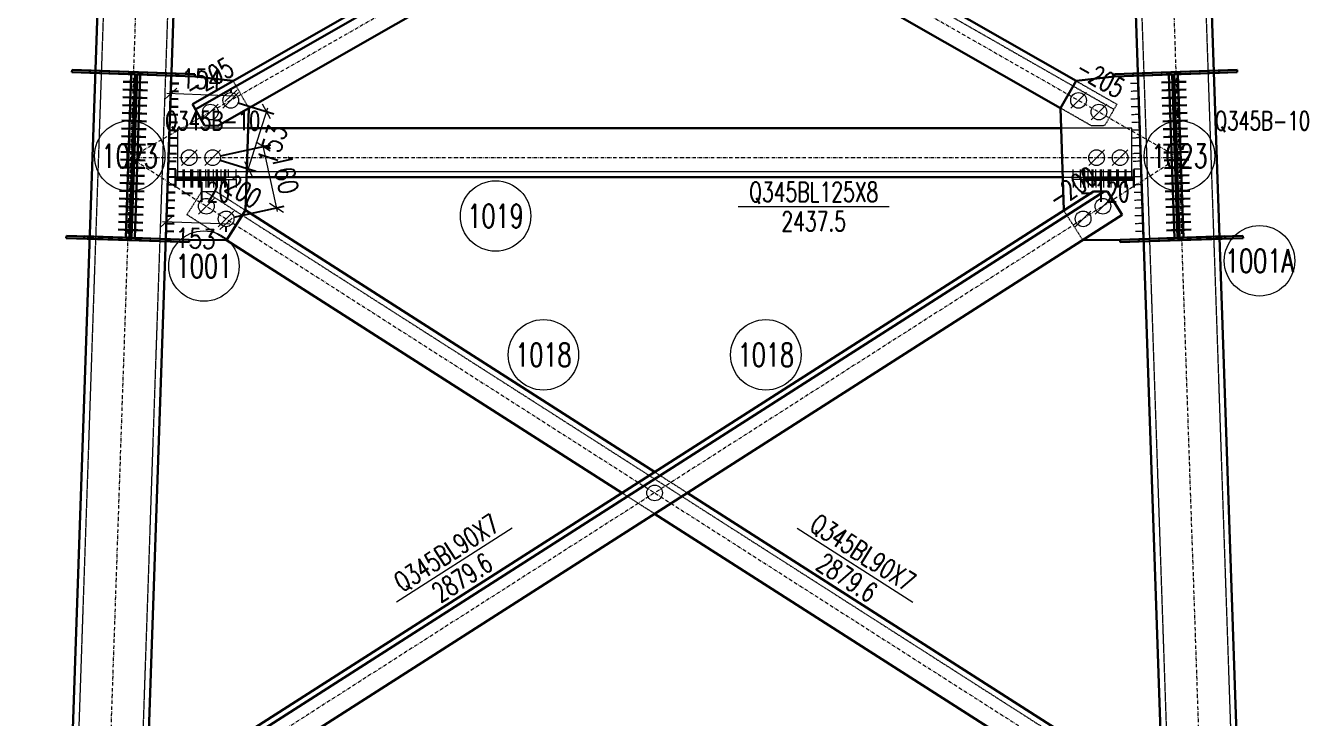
# Model space of a CAD drawing. Extents: x 4047 to 43290, y -150151 to -101862.
# Drawn here: x 39259 to 42535, y -126469 to -124699 of the extents above; entities that cross this region are included whole.
import ezdxf
from ezdxf.enums import TextEntityAlignment as Align

# ---------------------------------------------------------------- set-up
doc = ezdxf.new("R2010")
doc.units = 0
doc.header["$MEASUREMENT"] = 0
doc.linetypes.add('Dash', pattern=[2.75, 2, -0.75])
doc.linetypes.add('DashDot', pattern=[15.6, 9, -3, 0.6, -3])
doc.layers.get('0').update_dxf_attribs({"linetype": 'CONTINUOUS', "lineweight": 25})
doc.layers.get('Defpoints').update_dxf_attribs({"linetype": 'CONTINUOUS'})
doc.styles.add('DimFont', font='simplex.shx', dxfattribs={"width": 0.8, "bigfont": 'gbhzfs.shx'})
doc.styles.get("Standard").update_dxf_attribs({"font": 'simplex.shx', "width": 0.7, "height": 3, "bigfont": 'gbhzfs.shx'})
doc.dimstyles.new('DHDxfDimStyleOpen30', dxfattribs={"dimtxt": 2.5, "dimasz": 2.5, "dimexe": 1.25, "dimexo": 0.625, "dimtad": 2, "dimtxsty": 'DimFont', "dimblk": 'OPEN30', "dimblk1": 'OPEN30', "dimblk2": 'OPEN30', "dimcen": 2.5, "dimadec": 0, "dimazin": 0, "dimtfac": 1, "dimtmove": 0, "dimatfit": 3, "dimldrblk": 'OPEN30', "dimfxl": 0, "dimarcsym": 0})

# ---------------------------------------------------------------- blocks, each defined once
blk = doc.blocks.new('M20X55S')
at = {"color": 3, "linetype": 'Continuous', "lineweight": 13}
blk.add_line((-1, -1), (1, 1), dxfattribs=at)
blk.add_circle((0, 0), 1, dxfattribs=at)
blk = doc.blocks.new('M20X45S')
at = {"color": 3, "linetype": 'Continuous', "lineweight": 13}
blk.add_circle((0, 0), 1, dxfattribs=at)
blk = doc.blocks.new('_OBLIQUE')
at = {"color": 0, "linetype": 'ByBlock', "lineweight": -2}
blk.add_line((-0.5, -0.5), (0.5, 0.5), dxfattribs=at)
blk = doc.blocks.new('*D190')
at = {"color": 0, "linetype": 'Continuous', "lineweight": 0}
blk.add_line((39793.2, -124879.2), (39619.3, -124873.2), dxfattribs=at)
at = {"color": 0, "linetype": 'Continuous', "lineweight": -2}
for p, q in [((39629.6, -124865.1), (39630, -124853.6)), ((39783.5, -124870.3), (39783.9, -124858.9))]:
    blk.add_line(p, q, dxfattribs=at)
at = {"layer": 'Defpoints', "color": 0, "linetype": 'Continuous'}
for p in [(39629.3, -124873.6), (39628.9, -124885), (39782.8, -124890.3)]:
    blk.add_point(p, dxfattribs=at)
at = {"color": 0, "linetype": 'Continuous', "lineweight": 0, "xscale": 30, "yscale": 30, "zscale": 30}
for p, rotation in [((39629.3, -124873.6), 178.0358944818341), ((39783.2, -124878.8), 358.0358944818341)]:
    blk.add_blockref('_OBLIQUE', p, dxfattribs=dict(at, rotation=rotation))
at = {"color": 6, "linetype": 'Continuous', "insert": (39707.6, -124836.2), "char_height": 50, "attachment_point": 5, "rotation": 358.0359, "style": 'DimFont'}
blk.add_mtext('154', dxfattribs=at)
blk = doc.blocks.new('_OPEN30')
at = {"color": 0, "linetype": 'ByBlock', "lineweight": -2}
for p, q in [((-1, 0.27), (0, 0)), ((0, 0), (-1, -0.27)), ((0, 0), (-1, 0))]:
    blk.add_line(p, q, dxfattribs=at)
blk = doc.blocks.new('*D191')
at = {"color": 0, "linetype": 'Continuous', "lineweight": 0}
blk.add_line((39780.5, -125206.2), (39608.1, -125200.3), dxfattribs=at)
at = {"color": 0, "linetype": 'Continuous', "lineweight": -2}
for p, q in [((39617.9, -125207.7), (39617.4, -125220.7)), ((39770.3, -125213), (39769.8, -125225.9))]:
    blk.add_line(p, q, dxfattribs=at)
at = {"layer": 'Defpoints', "color": 0, "linetype": 'Continuous'}
for p in [(39618.1, -125200.7), (39618.5, -125187.7), (39771, -125193)]:
    blk.add_point(p, dxfattribs=at)
at = {"color": 0, "linetype": 'Continuous', "lineweight": 0, "xscale": 30, "yscale": 30, "zscale": 30}
for p, rotation in [((39618.1, -125200.7), 178.0358944818364), ((39770.5, -125205.9), 358.0358944818364)]:
    blk.add_blockref('_OBLIQUE', p, dxfattribs=dict(at, rotation=rotation))
at = {"color": 6, "linetype": 'Continuous', "insert": (39692.9, -125243.3), "char_height": 50, "attachment_point": 5, "rotation": 358.0359, "style": 'DimFont'}
blk.add_mtext('153', dxfattribs=at)
blk = doc.blocks.new('*D192')
at = {"color": 0, "linetype": 'Continuous', "lineweight": -2}
for p, q in [((39756.2, -125032.4), (39885.2, -125004.1)), ((39790.5, -125188.7), (39919.5, -125160.4))]:
    blk.add_line(p, q, dxfattribs=at)
at = {"color": 0, "linetype": 'Continuous', "lineweight": 0}
blk.add_line((39902.1, -125174.4), (39863.6, -124998.6), dxfattribs=at)
at = {"layer": 'Defpoints', "color": 0, "linetype": 'Continuous'}
for p in [(39865.7, -125008.4), (39736.7, -125036.7), (39771, -125193)]:
    blk.add_point(p, dxfattribs=at)
at = {"color": 0, "linetype": 'Continuous', "lineweight": 0, "xscale": 30, "yscale": 30, "zscale": 30}
for p, rotation in [((39865.7, -125008.4), 102.3793968337958), ((39900, -125164.7), 282.3793968337958)]:
    blk.add_blockref('_OBLIQUE', p, dxfattribs=dict(at, rotation=rotation))
at = {"color": 6, "linetype": 'Continuous', "insert": (39921.9, -125077.9), "char_height": 50, "attachment_point": 5, "rotation": 282.3794, "style": 'DimFont'}
blk.add_mtext('160', dxfattribs=at)
blk = doc.blocks.new('*D193')
at = {"color": 0, "linetype": 'Continuous', "lineweight": -2}
for p, q in [((39801.9, -124896.3), (39893.2, -124925.1)), ((39755.8, -125042.7), (39847.2, -125071.4))]:
    blk.add_line(p, q, dxfattribs=at)
at = {"color": 0, "linetype": 'Continuous', "lineweight": 0}
blk.add_line((39825.1, -125075), (39877.1, -124909.5), dxfattribs=at)
at = {"layer": 'Defpoints', "color": 0, "linetype": 'Continuous'}
for p in [(39782.8, -124890.3), (39874.1, -124919.1), (39736.7, -125036.7)]:
    blk.add_point(p, dxfattribs=at)
at = {"color": 0, "linetype": 'Continuous', "lineweight": 0, "xscale": 30, "yscale": 30, "zscale": 30}
for p, rotation in [((39874.1, -124919.1), 72.53332278008628), ((39828.1, -125065.4), 252.5333227800863)]:
    blk.add_blockref('_OBLIQUE', p, dxfattribs=dict(at, rotation=rotation))
at = {"color": 6, "linetype": 'Continuous', "insert": (39889.3, -125004.3), "char_height": 50, "attachment_point": 5, "rotation": 72.5333, "style": 'DimFont'}
blk.add_mtext('153', dxfattribs=at)

msp = doc.modelspace()

# ---------------------------------------------------------------- linework, layer by layer
at = {"color": 1, "linetype": 'Dash', "lineweight": 20}
for p, q in [((39516.40895, -122943.35963), (39273.53552, -130025.55121)), ((39680.3126, -122948.98046), (39437.43917, -130031.17204)), ((42050.47615, -122948.98046), (42293.34959, -130031.17204)), ((42214.3798, -122943.35963), (42457.25324, -130025.55121)), ((39733.79815, -123595.99505), (42038.54574, -124913.27681)), ((39630.91807, -124826.9829), (39690.77988, -124829.03577)), ((39788.9842, -124840.70706), (39828.68174, -124910.16284)), ((41941.80456, -124840.70706), (42045.98903, -124900.25385)), ((42040.01567, -124829.03554), (42099.87069, -124826.9829)), ((42099.87069, -124826.9829), (42079.88244, -124827.66837)), ((42100.55279, -124846.87292), (42080.56454, -124847.55839)), ((42101.23489, -124866.76294), (42081.24664, -124867.44841)), ((41981.11377, -124955.31926), (41902.10701, -124910.16284)), ((42045.98903, -124900.25385), (42014.72722, -124954.95027)), ((42101.91699, -124886.65296), (42081.92874, -124887.33843)), ((42102.59909, -124906.54298), (42082.61084, -124907.22845)), ((42103.28119, -124926.433), (42083.29294, -124927.11847)), ((42103.96329, -124946.32302), (42083.97504, -124947.00849)), ((39646.66889, -124961.70623), (39646.66889, -125086.70623)), ((39827.06381, -124961.70623), (39646.66889, -124961.70623)), ((42084.11987, -124961.70623), (41903.72495, -124961.70623)), ((42014.72722, -124954.95027), (41981.11377, -124955.31926)), ((42084.11987, -125086.70623), (42084.11987, -124961.70623)), ((42104.64539, -124966.21304), (42084.65714, -124966.89851)), ((42105.32749, -124986.10307), (42085.33924, -124986.78853)), ((42106.00958, -125005.99309), (42086.02133, -125006.67855)), ((42106.69168, -125025.88311), (42086.70343, -125026.56858)), ((42107.37378, -125045.77313), (42087.38553, -125046.4586)), ((39641.85435, -125086.70623), (39641.85435, -125066.718)), ((39646.66889, -125071.70623), (42084.11987, -125071.70623)), ((39661.20616, -125086.70623), (39661.20616, -125066.718)), ((39680.55798, -125086.70623), (39680.55798, -125066.718)), ((39699.9098, -125086.70623), (39699.9098, -125066.718)), ((39719.26162, -125086.70623), (39719.26162, -125066.718)), ((39738.61344, -125086.70623), (39738.61344, -125066.718)), ((39757.96525, -125086.70623), (39757.96525, -125066.718)), ((39777.31707, -125086.70623), (39777.31707, -125066.718)), ((39796.66889, -125086.70623), (39796.66889, -125066.718)), ((41934.11987, -125086.70623), (41934.11987, -125066.718)), ((41953.47169, -125086.70623), (41953.47169, -125066.718)), ((41972.8235, -125086.70623), (41972.8235, -125066.718)), ((41992.17532, -125086.70623), (41992.17532, -125066.718)), ((42011.52714, -125086.70623), (42011.52714, -125066.718)), ((42030.87896, -125086.70623), (42030.87896, -125066.718)), ((42050.23077, -125086.70623), (42050.23077, -125066.718)), ((42069.58259, -125086.70623), (42069.58259, -125066.718)), ((42108.05588, -125065.66315), (42088.06763, -125066.34862)), ((42088.93441, -125086.70623), (42088.93441, -125066.718)), ((39641.85435, -125086.70623), (39641.85435, -125092.7027)), ((39796.66889, -125086.70623), (39641.85435, -125086.70623)), ((39641.85435, -125092.7027), (39641.85435, -125112.69094)), ((39641.85435, -125092.7027), (39796.66889, -125092.7027)), ((39646.66889, -125086.70623), (39823.14008, -125086.70623)), ((39661.20616, -125092.7027), (39661.20616, -125112.69094)), ((39680.55798, -125092.7027), (39680.55798, -125112.69094)), ((39699.9098, -125092.7027), (39699.9098, -125112.69094)), ((39719.26162, -125092.7027), (39719.26162, -125112.69094)), ((39738.61344, -125092.7027), (39738.61344, -125112.69094)), ((39757.96525, -125092.7027), (39757.96525, -125112.69094)), ((39777.31707, -125092.7027), (39777.31707, -125112.69094)), ((39796.66889, -125092.7027), (39796.66889, -125086.70623)), ((39796.66889, -125092.7027), (39796.66889, -125112.69094)), ((41907.64868, -125086.70623), (42084.11987, -125086.70623)), ((41934.11987, -125092.7027), (41934.11987, -125086.70623)), ((41934.11987, -125086.70623), (42088.93441, -125086.70623)), ((41934.11987, -125092.7027), (41934.11987, -125112.69094)), ((42088.93441, -125092.7027), (41934.11987, -125092.7027)), ((41953.47169, -125092.7027), (41953.47169, -125112.69094)), ((41972.8235, -125092.7027), (41972.8235, -125112.69094)), ((41992.17532, -125092.7027), (41992.17532, -125112.69094)), ((42011.52714, -125092.7027), (42011.52714, -125112.69094)), ((42030.87896, -125092.7027), (42030.87896, -125112.69094)), ((42050.23077, -125092.7027), (42050.23077, -125112.69094)), ((42069.58259, -125092.7027), (42069.58259, -125112.69094)), ((42108.73798, -125085.55317), (42088.74973, -125086.23864)), ((42088.93441, -125086.70623), (42088.93441, -125092.7027)), ((42088.93441, -125092.7027), (42088.93441, -125112.69094)), ((42109.42008, -125105.44319), (42089.43183, -125106.12866)), ((39670.90165, -125182.38246), (39708.62059, -125123.41397)), ((39708.62059, -125123.41397), (39744.66963, -125122.73109)), ((39717.63285, -125123.24325), (42137.12439, -126670.86048)), ((39744.66963, -125122.73109), (39820.48698, -125171.22733)), ((42110.10218, -125125.33321), (42090.11393, -125126.01868)), ((42110.78428, -125145.22323), (42090.79603, -125145.9087)), ((41958.79755, -125247.04395), (41910.30178, -125171.22733)), ((42111.46638, -125165.11325), (42091.47813, -125165.79872)), ((39771.99121, -125247.04395), (39670.90165, -125182.38246)), ((42112.14848, -125185.00327), (42092.16023, -125185.68874)), ((42112.83058, -125204.8933), (42092.84233, -125205.57876)), ((42113.51268, -125224.78332), (42093.52443, -125225.46878)), ((39676.4558, -125246.72621), (39616.59398, -125244.67334)), ((42114.19478, -125244.67334), (42054.33975, -125246.72598)), ((42114.19478, -125244.67334), (42094.20653, -125245.35881)), ((40865.39438, -125839.59779), (40948.90681, -125893.01616)), ((40865.39438, -125946.43453), (40781.88194, -125893.01616))]:
    msp.add_line(p, q, dxfattribs=at)
at = {"color": 2, "linetype": 'DashDot', "lineweight": 15}
for p, q in [((39598.36078, -122946.17005), (39334.51203, -130640.00207)), ((42132.42798, -122946.17005), (42396.27673, -130640.00207)), ((42152.64863, -123535.82379), (39526.66807, -125036.7067)), ((39578.14013, -123535.82379), (42204.12069, -125036.7067)), ((42204.1206, -125036.70576), (39466.62045, -126787.73581)), ((39526.66816, -125036.70576), (42264.1683, -126787.73581)), ((39526.66889, -125036.70623), (42204.11987, -125036.70623))]:
    msp.add_line(p, q, dxfattribs=at)
at = {"color": 7, "linetype": 'Continuous', "lineweight": 30}
for p, q in [((41996.99061, -123595.99505), (39692.24301, -124913.27681)), ((39528.18189, -124843.37312), (39508.19365, -124842.68766)), ((39528.86399, -124823.4831), (39508.87575, -124822.79764)), ((39543.22138, -124843.88888), (39523.43921, -124843.21048)), ((39543.90348, -124823.99886), (39524.12131, -124823.32046)), ((39538.176, -124843.71586), (39558.16424, -124844.40132)), ((39538.8581, -124823.82584), (39558.84634, -124824.5113)), ((39551.13425, -124844.16024), (39570.91642, -124844.83864)), ((39551.81635, -124824.27022), (39571.59852, -124824.94862)), ((39630.23597, -124846.87292), (39650.22422, -124847.55839)), ((39630.91807, -124826.9829), (39650.90632, -124827.66837)), ((42178.97241, -124824.27022), (42159.19024, -124824.94862)), ((42179.65451, -124844.16024), (42159.87234, -124844.83864)), ((42191.93065, -124823.82584), (42171.94242, -124824.5113)), ((42192.61275, -124843.71586), (42172.62452, -124844.40132)), ((42186.88527, -124823.99886), (42206.66744, -124823.32046)), ((42187.56737, -124843.88888), (42207.34954, -124843.21048)), ((42201.92477, -124823.4831), (42221.91301, -124822.79764)), ((42202.60687, -124843.37312), (42222.59511, -124842.68766)), ((39526.81769, -124883.15317), (39506.82945, -124882.4677)), ((39527.49979, -124863.26314), (39507.51155, -124862.57768)), ((39541.85718, -124883.66892), (39522.07502, -124882.99052)), ((39542.53928, -124863.7789), (39522.75712, -124863.1005)), ((39537.4939, -124863.60588), (39557.48214, -124864.29135)), ((39550.45215, -124864.05026), (39570.23432, -124864.72866)), ((39629.55387, -124866.76294), (39649.54212, -124867.44841)), ((42180.33661, -124864.05026), (42160.55444, -124864.72866)), ((42193.29485, -124863.60588), (42173.30662, -124864.29135)), ((42188.24947, -124863.7789), (42208.03164, -124863.1005)), ((42188.93157, -124883.66892), (42208.71374, -124882.99052)), ((42203.28897, -124863.26314), (42223.27721, -124862.57768)), ((42203.97107, -124883.15317), (42223.95931, -124882.4677)), ((39526.13559, -124903.04319), (39506.14735, -124902.35772)), ((39541.17509, -124903.55894), (39521.39292, -124902.88054)), ((39536.12971, -124903.38592), (39556.11794, -124904.07139)), ((39536.81181, -124883.4959), (39556.80004, -124884.18137)), ((39549.08795, -124903.8303), (39568.87012, -124904.5087)), ((39549.77005, -124883.94028), (39569.55222, -124884.61868)), ((39628.18967, -124906.54298), (39648.17792, -124907.22845)), ((39628.87177, -124886.65296), (39648.86002, -124887.33843)), ((42181.01871, -124883.94028), (42161.23654, -124884.61868)), ((42181.7008, -124903.8303), (42161.91864, -124904.5087)), ((42193.97695, -124883.4959), (42173.98872, -124884.18137)), ((42194.65905, -124903.38592), (42174.67081, -124904.07139)), ((42189.61367, -124903.55894), (42209.39584, -124902.88054)), ((42204.65317, -124903.04319), (42224.6414, -124902.35772)), ((39524.77139, -124942.82323), (39504.78315, -124942.13776)), ((39525.45349, -124922.93321), (39505.46525, -124922.24774)), ((39539.81089, -124943.33899), (39520.02872, -124942.66058)), ((39540.49299, -124923.44896), (39520.71082, -124922.77056)), ((39534.76551, -124943.16596), (39554.75374, -124943.85143)), ((39535.44761, -124923.27594), (39555.43584, -124923.96141)), ((39547.72375, -124943.61035), (39567.50592, -124944.28875)), ((39548.40585, -124923.72032), (39568.18802, -124924.39873)), ((39626.82547, -124946.32302), (39646.81372, -124947.00849)), ((39627.50757, -124926.433), (39647.49582, -124927.11847)), ((42182.3829, -124923.72032), (42162.60074, -124924.39873)), ((42183.065, -124943.61035), (42163.28283, -124944.28875)), ((42195.34115, -124923.27594), (42175.35291, -124923.96141)), ((42196.02325, -124943.16596), (42176.03501, -124943.85143)), ((42190.29577, -124923.44896), (42210.07794, -124922.77056)), ((42190.97787, -124943.33899), (42210.76004, -124942.66058)), ((42205.33527, -124922.93321), (42225.3235, -124922.24774)), ((42206.01737, -124942.82323), (42226.0056, -124942.13776)), ((39524.08929, -124962.71325), (39504.10105, -124962.02778)), ((39539.12879, -124963.22901), (39519.34662, -124962.55061)), ((39534.08341, -124963.05598), (39554.07164, -124963.74145)), ((39547.04165, -124963.50037), (39566.82382, -124964.17877)), ((39626.14337, -124966.21304), (39646.13162, -124966.89851)), ((42183.7471, -124963.50037), (42163.96493, -124964.17877)), ((42196.70535, -124963.05598), (42176.71711, -124963.74145)), ((42191.65997, -124963.22901), (42211.44214, -124962.55061)), ((42206.69947, -124962.71325), (42226.6877, -124962.02778)), ((39522.72509, -125002.49329), (39502.73686, -125001.80782)), ((39523.40719, -124982.60327), (39503.41895, -124981.9178)), ((39537.76459, -125003.00905), (39517.98242, -125002.33065)), ((39538.44669, -124983.11903), (39518.66452, -124982.44063)), ((39532.71921, -125002.83602), (39552.70745, -125003.52149)), ((39533.40131, -124982.946), (39553.38955, -124983.63147)), ((39545.67746, -125003.28041), (39565.45962, -125003.95881)), ((39546.35956, -124983.39039), (39566.14172, -124984.06879)), ((39624.77917, -125005.99309), (39644.76742, -125006.67855)), ((39625.46127, -124986.10307), (39645.44952, -124986.78853)), ((42184.4292, -124983.39039), (42164.64703, -124984.06879)), ((42185.1113, -125003.28041), (42165.32913, -125003.95881)), ((42197.38745, -124982.946), (42177.39921, -124983.63147)), ((42198.06955, -125002.83602), (42178.08131, -125003.52149)), ((42192.34207, -124983.11903), (42212.12424, -124982.44063)), ((42193.02417, -125003.00905), (42212.80634, -125002.33065)), ((42207.38157, -124982.60327), (42227.3698, -124981.9178)), ((42208.06367, -125002.49329), (42228.0519, -125001.80782)), ((39521.36089, -125042.27333), (39501.37266, -125041.58787)), ((39522.04299, -125022.38331), (39502.05476, -125021.69784)), ((39536.40039, -125042.78909), (39516.61822, -125042.11069)), ((39537.08249, -125022.89907), (39517.30032, -125022.22067)), ((39531.35501, -125042.61607), (39551.34325, -125043.30153)), ((39532.03711, -125022.72605), (39552.02535, -125023.41151)), ((39544.31326, -125043.06045), (39564.09543, -125043.73885)), ((39544.99536, -125023.17043), (39564.77752, -125023.84883)), ((39623.41497, -125045.77313), (39643.40322, -125046.4586)), ((39624.09707, -125025.88311), (39644.08532, -125026.56858)), ((42185.7934, -125023.17043), (42166.01123, -125023.84883)), ((42186.4755, -125043.06045), (42166.69333, -125043.73885)), ((42198.75165, -125022.72605), (42178.76341, -125023.41151)), ((42199.43375, -125042.61607), (42179.44551, -125043.30153)), ((42193.70627, -125022.89907), (42213.48844, -125022.22067)), ((42194.38837, -125042.78909), (42214.17053, -125042.11069)), ((42208.74576, -125022.38331), (42228.734, -125021.69784)), ((42209.42786, -125042.27333), (42229.4161, -125041.58787)), ((39520.67879, -125062.16335), (39500.69056, -125061.47789)), ((39535.71829, -125062.67911), (39515.93612, -125062.00071)), ((39530.67291, -125062.50609), (39550.66115, -125063.19155)), ((39543.63116, -125062.95047), (39563.41333, -125063.62887)), ((39622.73287, -125065.66315), (39642.72112, -125066.34862)), ((39641.84451, -125086.96329), (39641.84443, -125066.96915)), ((39662.92644, -125086.96321), (39662.92636, -125066.96906)), ((39684.00838, -125086.96312), (39684.0083, -125066.96898)), ((39705.09031, -125086.96304), (39705.09023, -125066.96889)), ((39726.17224, -125086.96295), (39726.17216, -125066.96881)), ((39747.25417, -125086.96287), (39747.25409, -125066.96873)), ((39768.3361, -125086.96279), (39768.33602, -125066.96864)), ((41962.45242, -125086.96279), (41962.4525, -125066.96864)), ((41983.53439, -125086.96287), (41983.53447, -125066.96873)), ((42004.61636, -125086.96295), (42004.61644, -125066.96881)), ((42025.69833, -125086.96304), (42025.69841, -125066.96889)), ((42046.7803, -125086.96312), (42046.78038, -125066.96898)), ((42067.86227, -125086.96321), (42067.86235, -125066.96906)), ((42088.94424, -125086.96329), (42088.94432, -125066.96915)), ((42187.1576, -125062.95047), (42167.37543, -125063.62887)), ((42200.11584, -125062.50609), (42180.12761, -125063.19155)), ((42195.07047, -125062.67911), (42214.85263, -125062.00071)), ((42210.10996, -125062.16335), (42230.0982, -125061.47789)), ((39519.3146, -125101.9434), (39499.32636, -125101.25793)), ((39519.99669, -125082.05337), (39500.00846, -125081.36791)), ((39534.35409, -125102.45915), (39514.57192, -125101.78075)), ((39535.03619, -125082.56913), (39515.25402, -125081.89073)), ((39529.30871, -125102.28613), (39549.29695, -125102.9716)), ((39529.99081, -125082.39611), (39549.97905, -125083.08158)), ((39542.26696, -125102.73051), (39562.04913, -125103.40891)), ((39542.94906, -125082.84049), (39562.73123, -125083.51889)), ((39621.36868, -125105.44319), (39641.35693, -125106.12866)), ((39622.05078, -125085.55317), (39642.03903, -125086.23864)), ((39641.84454, -125092.96153), (39641.84462, -125112.95568)), ((39662.92647, -125092.96145), (39662.92655, -125112.95559)), ((39684.0084, -125092.96136), (39684.00848, -125112.95551)), ((39705.09033, -125092.96128), (39705.09041, -125112.95542)), ((39726.17226, -125092.9612), (39726.17234, -125112.95534)), ((39747.25419, -125092.96111), (39747.25427, -125112.95526)), ((39768.33613, -125092.96103), (39768.33621, -125112.95517)), ((41962.45239, -125092.96103), (41962.45231, -125112.95517)), ((41983.53436, -125092.96111), (41983.53429, -125112.95526)), ((42004.61634, -125092.9612), (42004.61626, -125112.95534)), ((42025.69831, -125092.96128), (42025.69823, -125112.95542)), ((42046.78028, -125092.96136), (42046.7802, -125112.95551)), ((42067.86225, -125092.96145), (42067.86217, -125112.95559)), ((42088.94422, -125092.96153), (42088.94414, -125112.95568)), ((42187.8397, -125082.84049), (42168.05753, -125083.51889)), ((42188.5218, -125102.73051), (42168.73963, -125103.40891)), ((42200.79794, -125082.39611), (42180.80971, -125083.08158)), ((42201.48004, -125102.28613), (42181.49181, -125102.9716)), ((42195.75257, -125082.56913), (42215.53473, -125081.89073)), ((42196.43466, -125102.45915), (42216.21683, -125101.78075)), ((42210.79206, -125082.05337), (42230.7803, -125081.36791)), ((42211.47416, -125101.9434), (42231.4624, -125101.25793)), ((39517.9504, -125141.72344), (39497.96216, -125141.03797)), ((39518.6325, -125121.83342), (39498.64426, -125121.14795)), ((39532.98989, -125142.23919), (39513.20773, -125141.56079)), ((39533.67199, -125122.34917), (39513.88983, -125121.67077)), ((39527.94451, -125142.06617), (39547.93275, -125142.75164)), ((39528.62661, -125122.17615), (39548.61485, -125122.86162)), ((39540.90276, -125142.51055), (39560.68493, -125143.18896)), ((39541.58486, -125122.62053), (39561.36703, -125123.29893)), ((42013.15591, -125123.24325), (39593.66437, -126670.86048)), ((39620.00448, -125145.22323), (39639.99273, -125145.9087)), ((39620.68658, -125125.33321), (39640.67483, -125126.01868)), ((42189.2039, -125122.62053), (42169.42173, -125123.29893)), ((42189.886, -125142.51055), (42170.10383, -125143.18896)), ((42202.16214, -125122.17615), (42182.17391, -125122.86162)), ((42202.84424, -125142.06617), (42182.85601, -125142.75164)), ((42197.11676, -125122.34917), (42216.89893, -125121.67077)), ((42197.79886, -125142.23919), (42217.58103, -125141.56079)), ((42212.15626, -125121.83342), (42232.1445, -125121.14795)), ((42212.83836, -125141.72344), (42232.8266, -125141.03797)), ((39517.2683, -125161.61346), (39497.28006, -125160.92799)), ((39532.30779, -125162.12922), (39512.52563, -125161.45081)), ((39527.26242, -125161.95619), (39547.25065, -125162.64166)), ((39540.22066, -125162.40058), (39560.00283, -125163.07898)), ((39619.32238, -125165.11325), (39639.31063, -125165.79872)), ((42190.56809, -125162.40058), (42170.78593, -125163.07898)), ((42203.52634, -125161.95619), (42183.53811, -125162.64166)), ((42198.48096, -125162.12922), (42218.26313, -125161.45081)), ((42213.52046, -125161.61346), (42233.5087, -125160.92799)), ((39515.9041, -125201.3935), (39495.91586, -125200.70803)), ((39516.5862, -125181.50348), (39496.59796, -125180.81801)), ((39530.9436, -125201.90926), (39511.16143, -125201.23086)), ((39531.6257, -125182.01924), (39511.84353, -125181.34084)), ((39525.89822, -125201.73623), (39545.88645, -125202.4217)), ((39526.58032, -125181.84621), (39546.56855, -125182.53168)), ((39538.85646, -125202.18062), (39558.63863, -125202.85902)), ((39539.53856, -125182.2906), (39559.32073, -125182.969)), ((39617.95818, -125204.8933), (39637.94643, -125205.57876)), ((39618.64028, -125185.00327), (39638.62853, -125185.68874)), ((42191.25019, -125182.2906), (42171.46803, -125182.969)), ((42191.93229, -125202.18062), (42172.15013, -125202.85902)), ((42204.20844, -125181.84621), (42184.2202, -125182.53168)), ((42204.89054, -125201.73623), (42184.9023, -125202.4217)), ((42199.16306, -125182.01924), (42218.94523, -125181.34084)), ((42199.84516, -125201.90926), (42219.62733, -125201.23086)), ((42214.20256, -125181.50348), (42234.19079, -125180.81801)), ((42214.88466, -125201.3935), (42234.87289, -125200.70803)), ((39514.5399, -125241.17354), (39494.55166, -125240.48807)), ((39515.222, -125221.28352), (39495.23376, -125220.59805)), ((39529.5794, -125241.6893), (39509.79723, -125241.0109)), ((39530.2615, -125221.79928), (39510.47933, -125221.12088)), ((39524.53402, -125241.51628), (39544.52225, -125242.20174)), ((39525.21612, -125221.62625), (39545.20435, -125222.31172)), ((39537.49226, -125241.96066), (39557.27443, -125242.63906)), ((39538.17436, -125222.07064), (39557.95653, -125222.74904)), ((39617.27608, -125224.78332), (39637.26433, -125225.46878)), ((42192.61439, -125222.07064), (42172.83222, -125222.74904)), ((42193.29649, -125241.96066), (42173.51432, -125242.63906)), ((42205.57264, -125221.62625), (42185.5844, -125222.31172)), ((42206.25474, -125241.51628), (42186.2665, -125242.20174)), ((42200.52726, -125221.79928), (42220.30943, -125221.12088)), ((42201.20936, -125241.6893), (42220.99153, -125241.0109)), ((42215.56676, -125221.28352), (42235.55499, -125220.59805)), ((42216.24886, -125241.17354), (42236.23709, -125240.48807)), ((39616.59398, -125244.67334), (39636.58223, -125245.35881))]:
    msp.add_line(p, q, dxfattribs=at)
at = {"color": 7, "linetype": 'Continuous', "lineweight": 13}
for p, q in [((41079.13621, -125161.70623), (41464.13621, -125161.70623)), ((40501.193, -125983.52701), (40206.35059, -126172.12168)), ((41229.59575, -125983.52701), (41524.43817, -126172.12168))]:
    msp.add_line(p, q, dxfattribs=at)
at = {"color": 7, "linetype": 'Continuous', "lineweight": 30}
for points in [[(39258.95561, -130013.04416), (39501.07503, -122952.83965)], [(39694.96106, -122959.48869), (39452.84164, -130019.69319)], [(42277.94712, -130019.69319), (42035.8277, -122959.48869)], [(42229.71372, -122952.83965), (42471.83315, -130013.04416)], [(41989.54732, -123582.9721), (39684.79972, -124900.25385)], [(39749.67499, -124955.31926), (42029.24486, -123652.42787)], [(40946.00389, -124271.55578), (41941.80456, -124840.70706)], [(41902.10701, -124910.16284), (40865.39438, -124317.62826)], [(39377.38301, -124812.28476), (39377.17737, -124818.28123)], [(39643.63927, -124821.41563), (39377.38301, -124812.28476)], [(39422.89411, -124819.84902), (39423.09975, -124813.85255)], [(39423.09975, -124813.85255), (39690.98552, -124823.0393)], [(42039.81003, -124823.03906), (42307.5586, -124813.85702)], [(42353.40574, -124812.28476), (42087.14949, -124821.41563)], [(42307.5586, -124813.85702), (42307.76425, -124819.85349)], [(42353.61138, -124818.28123), (42353.40574, -124812.28476)], [(39377.17737, -124818.28123), (39643.43363, -124827.4121)], [(39690.77988, -124829.03577), (39422.89411, -124819.84902)], [(39528.86399, -124823.4831), (39514.5399, -125241.17354)], [(39524.53402, -125241.51628), (39538.8581, -124823.82584)], [(39538.8581, -124823.82584), (39528.86399, -124823.4831)], [(39529.5794, -125241.6893), (39543.90348, -124823.99886)], [(39551.81635, -124824.27022), (39537.49226, -125241.96066)], [(39543.90348, -124823.99886), (39551.81635, -124824.27022)], [(39616.59398, -125244.67334), (39630.91807, -124826.9829)], [(39643.43363, -124827.4121), (39643.63927, -124821.41563)], [(39690.98552, -124823.0393), (39690.77988, -124829.03577)], [(39690.77988, -124829.03577), (39690.88282, -124829.0393)], [(39690.88282, -124829.0393), (39788.9842, -124840.70706)], [(41902.10701, -124910.16284), (41941.80456, -124840.70706)], [(41941.80456, -124840.70706), (42039.90594, -124829.0393)], [(42040.01567, -124829.03554), (42039.81003, -124823.03906)], [(42039.90594, -124829.0393), (42040.01567, -124829.03554)], [(42307.76425, -124819.85349), (42040.01567, -124829.03554)], [(42087.14949, -124821.41563), (42087.35513, -124827.4121)], [(42087.35513, -124827.4121), (42353.61138, -124818.28123)], [(42099.87069, -124826.9829), (42114.19478, -125244.67334)], [(42186.88527, -124823.99886), (42178.97241, -124824.27022)], [(42178.97241, -124824.27022), (42193.29649, -125241.96066)], [(42201.20936, -125241.6893), (42186.88527, -124823.99886)], [(42191.93065, -124823.82584), (42201.92477, -124823.4831)], [(42206.25474, -125241.51628), (42191.93065, -124823.82584)], [(42201.92477, -124823.4831), (42216.24886, -125241.17354)], [(39684.79972, -124900.25385), (39716.06154, -124954.95027)], [(39828.68174, -124910.16284), (39820.48698, -125171.22733)], [(41910.30178, -125171.22733), (41902.10701, -124910.16284)], [(39716.06154, -124954.95027), (39749.67499, -124955.31926)], [(41903.72495, -124961.70623), (39827.06381, -124961.70623)], [(39768.3361, -125086.96279), (39641.84451, -125086.96329)], [(39641.84451, -125086.96329), (39641.84454, -125092.96153)], [(39641.84454, -125092.96153), (39768.33613, -125092.96103)], [(39768.33613, -125092.96103), (39768.3361, -125086.96279)], [(39823.14008, -125086.70623), (41907.64868, -125086.70623)], [(41962.45239, -125092.96103), (41962.45242, -125086.96279)], [(42088.94422, -125092.96153), (41962.45239, -125092.96103)], [(41962.45242, -125086.96279), (42088.94424, -125086.96329)], [(42088.94424, -125086.96329), (42088.94422, -125092.96153)], [(41986.11913, -125122.73109), (39585.58174, -126658.22437)], [(42022.16817, -125123.41397), (41986.11913, -125122.73109)], [(42059.8871, -125182.38246), (42022.16817, -125123.41397)], [(39820.48698, -125171.22733), (39771.99121, -125247.04395)], [(39820.48698, -125171.22733), (40865.39438, -125839.59779)], [(39634.07751, -126734.04099), (42059.8871, -125182.38246)], [(39362.85329, -125235.97167), (39362.64765, -125241.96815)], [(39362.64765, -125241.96815), (39628.9039, -125251.09902)], [(39629.10954, -125245.10254), (39362.85329, -125235.97167)], [(39408.36438, -125243.53593), (39408.57002, -125237.53946)], [(39676.25016, -125252.72269), (39408.36438, -125243.53593)], [(39408.57002, -125237.53946), (39676.4558, -125246.72621)], [(39514.5399, -125241.17354), (39524.53402, -125241.51628)], [(39537.49226, -125241.96066), (39529.5794, -125241.6893)], [(42054.33975, -125246.72598), (42322.08833, -125237.54393)], [(42322.29397, -125243.54041), (42054.54539, -125252.72245)], [(42367.93547, -125235.97167), (42101.67921, -125245.10254)], [(42101.88485, -125251.09902), (42368.14111, -125241.96815)], [(42193.29649, -125241.96066), (42201.20936, -125241.6893)], [(42216.24886, -125241.17354), (42206.25474, -125241.51628)], [(42322.08833, -125237.54393), (42322.29397, -125243.54041)], [(42368.14111, -125241.96815), (42367.93547, -125235.97167)], [(39628.9039, -125251.09902), (39629.10954, -125245.10254)], [(39676.4558, -125246.72621), (39676.25016, -125252.72269)], [(39676.55873, -125246.72974), (39676.4558, -125246.72621)], [(39771.99121, -125247.04395), (39676.55873, -125246.72974)], [(40781.88194, -125893.01616), (39771.99121, -125247.04395)], [(42054.23003, -125246.72974), (41958.79755, -125247.04395)], [(42054.33975, -125246.72598), (42054.23003, -125246.72974)], [(42054.54539, -125252.72245), (42054.33975, -125246.72598)], [(42101.67921, -125245.10254), (42101.88485, -125251.09902)], [(40948.90681, -125893.01616), (42044.11878, -126593.56372)], [(41995.62301, -126669.38034), (40865.39438, -125946.43453)]]:
    msp.add_lwpolyline(points, dxfattribs=at)
at = {"color": 3, "linetype": 'Continuous', "lineweight": 20}
for points in [[(39706.66889, -125101.70623), (39706.66889, -125071.70623)], [(39766.66889, -125101.70623), (39766.66889, -125071.70623)], [(41964.11987, -125101.70623), (41964.11987, -125071.70623)], [(42024.11987, -125101.70623), (42024.11987, -125071.70623)]]:
    msp.add_lwpolyline(points, dxfattribs=at)
at = {"color": 7, "linetype": 'Continuous', "lineweight": 13}
for centre in [(39524.81419, -125032.43505), (42205.97457, -125032.43505), (40459.15255, -125185.70623), (42410.27005, -125300.14871), (39714.28723, -125313.65243), (40581.34597, -125540.38706), (41149.44279, -125540.38706)]:
    msp.add_circle(centre, 90, dxfattribs=at)

# ---------------------------------------------------------------- block references
at = {"color": 3, "linetype": 'Continuous', "lineweight": 13, "xscale": 20, "yscale": 20, "zscale": 20}
for name, p in [('M20X55S', (39782.78706, -124890.32153)), ('M20X55S', (41948.0017, -124890.32153)), ('M20X55S', (39730.69523, -124920.09469)), ('M20X55S', (42000.09353, -124920.09469)), ('M20X55S', (39676.66889, -125036.70623)), ('M20X55S', (39736.66889, -125036.70623)), ('M20X55S', (41994.11987, -125036.70623)), ('M20X55S', (42054.11987, -125036.70623)), ('M20X55S', (39720.42248, -125160.63987)), ('M20X55S', (42010.36628, -125160.63987)), ('M20X55S', (39770.96689, -125192.97038)), ('M20X55S', (41959.82187, -125192.97038)), ('M20X45S', (40865.39624, -125893.01735))]:
    msp.add_blockref(name, p, dxfattribs=at)

# ---------------------------------------------------------------- texts
at = {"color": 7, "linetype": 'Continuous', "lineweight": 13, "width": 0.7}
for s, rotation, p in [('-205', 29.75018699, (39726.9653, -124832.9611)), ('-205', 330.24981301, (42003.82346, -124832.9611)), ('-200', 32.60483729, (41932.21628, -125112.69451)), ('-200', 327.39516271, (39798.57248, -125112.69451)), ('Q345BL90X7', 32.60483729, (40333.56522, -126046.23408)), ('Q345BL90X7', 327.39516271, (41397.22353, -126046.23408)), ('2879.6', 32.60483729, (40373.97837, -126109.4146)), ('2879.6', 327.39516271, (41356.81039, -126109.4146))]:
    msp.add_text(s, height=50, rotation=rotation, dxfattribs=at).set_placement(p, align=Align.MIDDLE_CENTER)
for p in [(39614.81419, -124942.43505), (42295.97457, -124942.43505)]:
    msp.add_text('Q345B-10', height=48, dxfattribs=at).set_placement(p, align=Align.MIDDLE_LEFT)
for s, height, p in [('1023', 60, (39524.81419, -125032.43505)), ('1023', 60, (42205.97457, -125032.43505)), ('-120', 50, (39716.66889, -125124.20623)), ('Q345BL125X8', 50, (41271.63621, -125124.20623)), ('-120', 50, (42014.11987, -125124.20623)), ('1019', 60, (40459.15255, -125185.70623)), ('2437.5', 50, (41271.63621, -125199.20623)), ('1001A', 60, (42410.27005, -125300.14871)), ('1001', 60, (39714.28723, -125313.65243)), ('1018', 60, (40581.34597, -125540.38706)), ('1018', 60, (41149.44279, -125540.38706))]:
    msp.add_text(s, height=height, dxfattribs=at).set_placement(p, align=Align.MIDDLE_CENTER)

# ---------------------------------------------------------------- dimensions: what is measured, and where the dimension line sits
at = {"color": 3, "linetype": 'Continuous'}
for p1, p2, distance, picture, middle in [((39782.78706, -124890.32153), (39628.92691, -124885.04512), -11.48669, '*D190', (39707.6216, -124836.22688)), ((39736.72994, -125036.69283), (39782.78706, -124890.32153), -95.77431, '*D193', (39889.27248, -125004.25999)), ((39770.96689, -125192.97038), (39736.66889, -125036.70623), -132.09956, '*D192', (39921.91603, -125077.9429)), ((39770.96689, -125192.97038), (39618.54631, -125187.74334), 12.93034, '*D191', (39692.9425, -125243.25611))]:
    dim = msp.add_aligned_dim(p1=p1, p2=p2, distance=distance, dimstyle='DHDxfDimStyleOpen30', override={"dimtxt": 50, "dimasz": 30, "dimexe": 20, "dimexo": 20, "dimgap": 15, "dimdec": 0, "dimblk1": 'OBLIQUE', "dimblk2": 'OBLIQUE', "dimsah": 1, "dimdle": 10, "dimclrt": 6, "dimlwd": 0}, dxfattribs=at)
    dim.commit()
    dim.dimension.update_dxf_attribs({"geometry": picture, "text_midpoint": middle})

doc.saveas('drawing.dxf')
